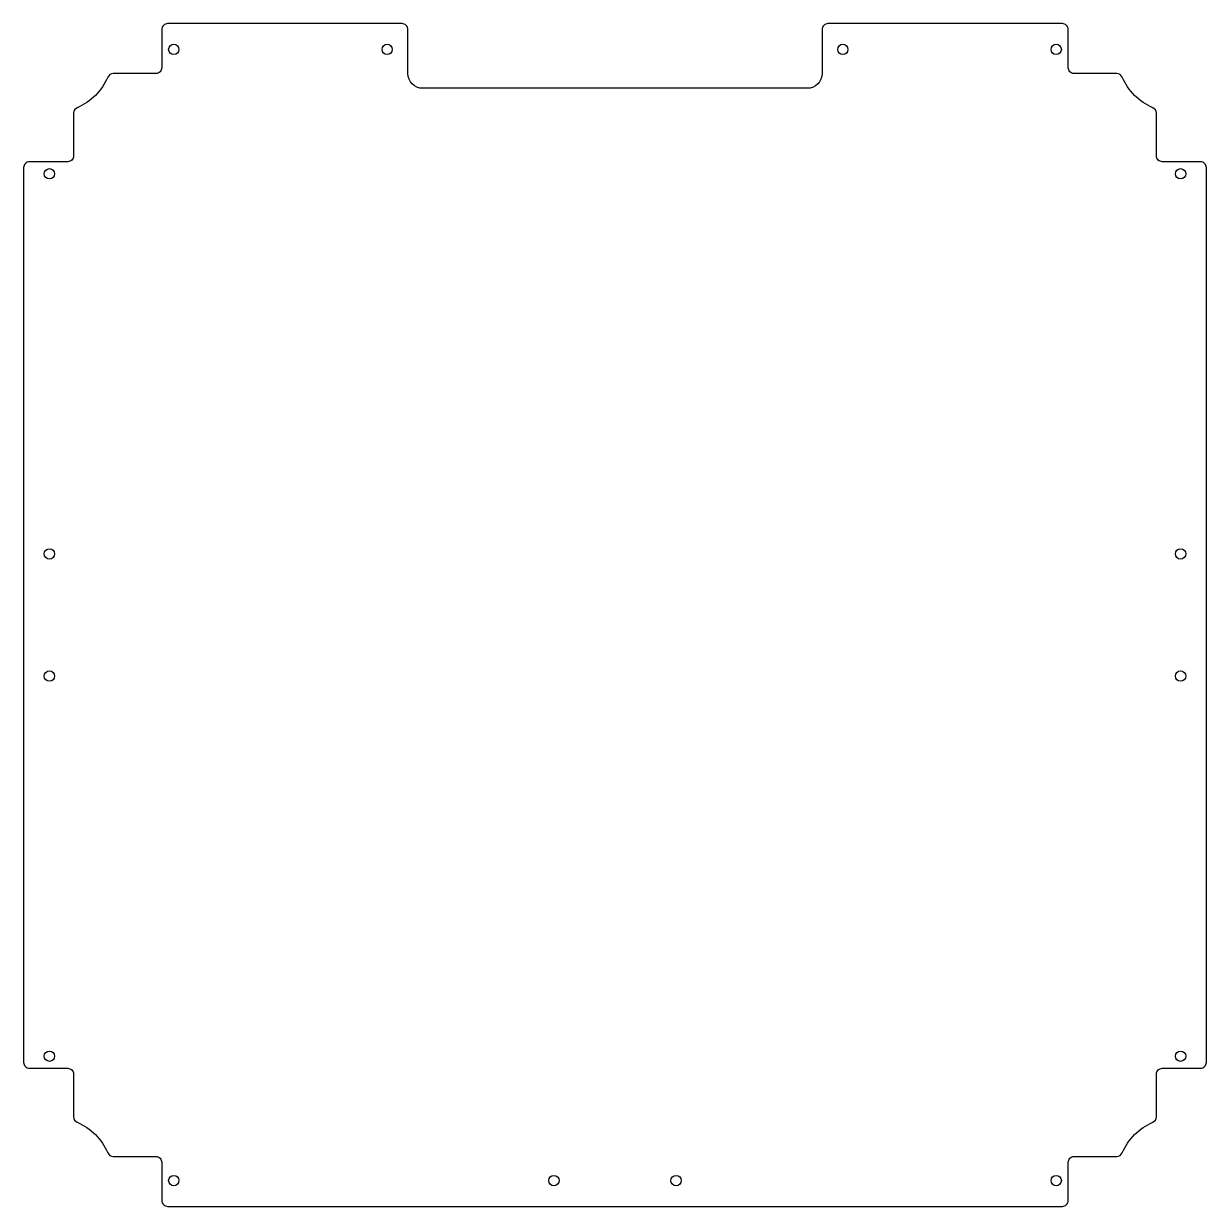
# Model space of a CAD drawing. Header units: millimetres. Extents: x -201 to 201, y -201 to 201.
import ezdxf

# ---------------------------------------------------------------- set-up
doc = ezdxf.new("R2010")
doc.units = ezdxf.units.MM
doc.layers.get('0').update_dxf_attribs({"linetype": 'CONTINUOUS'})

msp = doc.modelspace()

# ---------------------------------------------------------------- linework, layer by layer
msp.add_lwpolyline([(172.62, 183.04, 0.299172), (170.79, 184.25), (156.25, 184.25, -0.414214), (154.25, 186.25), (154.25, 199.25, 0.414214), (152.25, 201.25), (72.48, 201.25, 0.414214), (70.48, 199.25), (70.48, 184.25, -0.414214), (65.48, 179.25), (-65.48, 179.25, -0.414214), (-70.48, 184.25), (-70.48, 199.25, 0.414214), (-72.48, 201.25), (-152.25, 201.25, 0.414214), (-154.25, 199.25), (-154.25, 186.25, -0.414214), (-156.25, 184.25), (-170.79, 184.25, 0.299172), (-172.62, 183.04, -0.190967), (-183.04, 172.62, 0.299172), (-184.25, 170.79), (-184.25, 156.25, -0.414214), (-186.25, 154.25), (-199.25, 154.25, 0.414214), (-201.25, 152.25), (-201.25, -152.25, 0.414214), (-199.25, -154.25), (-186.25, -154.25, -0.414214), (-184.25, -156.25), (-184.25, -170.79, 0.299172), (-183.04, -172.62, -0.190967), (-172.62, -183.04, 0.299172), (-170.79, -184.25), (-156.25, -184.25, -0.414214), (-154.25, -186.25), (-154.25, -199.25, 0.414214), (-152.25, -201.25), (152.25, -201.25, 0.414214), (154.25, -199.25), (154.25, -186.25, -0.414214), (156.25, -184.25), (170.79, -184.25, 0.299172), (172.62, -183.04, -0.190967), (183.04, -172.62, 0.299172), (184.25, -170.79), (184.25, -156.25, -0.414214), (186.25, -154.25), (199.25, -154.25, 0.414214), (201.25, -152.25), (201.25, 152.25, 0.414214), (199.25, 154.25), (186.25, 154.25, -0.414214), (184.25, 156.25), (184.25, 170.79, 0.299172), (183.04, 172.62, -0.190967)], format="xyb", close=True)
for centre in [(-150.15, 192.5), (-77.53, 192.5), (77.53, 192.5), (150.15, 192.5), (-192.5, 150.15), (192.5, 150.15), (-192.5, 20.78), (192.5, 20.78), (-192.5, -20.78), (192.5, -20.78), (-192.5, -150.15), (192.5, -150.15), (-150.15, -192.5), (-20.78, -192.5), (20.78, -192.5), (150.15, -192.5)]:
    msp.add_circle(centre, 1.75)

doc.saveas('drawing.dxf')
